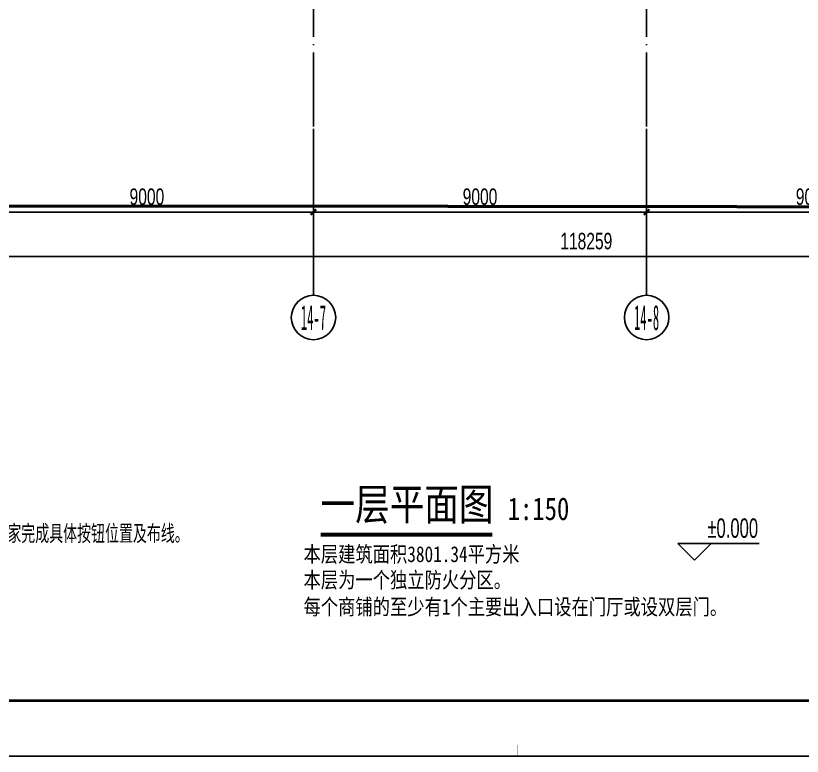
# Model space of a CAD drawing. Extents: x -233336 to 840473, y -28113 to 330904.
# Drawn here: x 42356 to 63606, y -25504 to -5489 of the extents above; entities that cross this region are included whole.
import ezdxf
from ezdxf.enums import TextEntityAlignment as Align
from ezdxf.xclip import XClip

# ---------------------------------------------------------------- set-up
doc = ezdxf.new("R2010")
doc.units = 0
doc.header["$LTSCALE"] = 1000
doc.header["$XCLIPFRAME"] = 2
doc.linetypes.add('104-14# 核心筒$0$DOTE', pattern=[2.42, 2, -0.2, 0.02, -0.2])
doc.layers.get('0').update_dxf_attribs({"linetype": 'CONTINUOUS'})
doc.layers.get('Defpoints').update_dxf_attribs({"linetype": 'CONTINUOUS'})
for name, color, linetype in [('104-14# 核心筒$0$01-标注_轴线坐标', 8, 'CONTINUOUS'), ('104-14# 核心筒$0$A_AXIS-轴线', 8, '104-14# 核心筒$0$DOTE'), ('104-14# 核心筒$0$AXIS_TEXT', 7, 'CONTINUOUS'), ('AXIS_TEXT', 7, 'CONTINUOUS'), ('TEL_TEXT', 7, 'CONTINUOUS'), ('X-104 14#平面$0$01-标注_标高', 8, 'CONTINUOUS'), ('X-104 14#平面$0$02-TEXT_标注', 9, 'CONTINUOUS'), ('X-104 14#平面$0$DIM_SYMB', 3, 'CONTINUOUS')]:
    doc.layers.add(name, color=color, linetype=linetype)
doc.layers.add('X-104 14#平面$0$road', color=8, linetype='CONTINUOUS', lineweight=50)
doc.styles.add('104-14# 核心筒$0$_TCH_AXIS', font='STXIHEI.TTF', dxfattribs={"width": 0.8})
doc.styles.add('104-14# 核心筒$0$_TCH_DIM_T3', font='ros.shx', dxfattribs={"width": 0.705882, "bigfont": 'jd.shx'})
doc.styles.add('_TEL_DIM', font='ROMANS2', dxfattribs={"width": 0.8, "height": 3.5, "bigfont": 'HZDF2'})
doc.styles.add('COMPLEX', font='COMPLEX')
doc.styles.add('X-104 14#平面$0$_TCH_DIM', font='ros.shx', dxfattribs={"width": 0.8, "bigfont": 'jd.shx'})
doc.styles.add('X-104 14#平面$0$Standard', font='STXIHEI.TTF', dxfattribs={"width": 0.8})
doc.dimstyles.new('104-14# 核心筒$0$_TCH_ARCH&&150', dxfattribs={"dimtxt": 446.25, "dimasz": 150, "dimexe": 375, "dimexo": 450, "dimgap": 189.375, "dimtad": 1, "dimdec": 0, "dimzin": 0, "dimdsep": 46, "dimtxsty": '104-14# 核心筒$0$_TCH_DIM_T3', "dimblk": '104-14# 核心筒$0$_ArchTick', "dimcen": 0.09, "dimclrt": 7, "dimazin": 2, "dimtfac": 1, "dimtdec": 0, "dimtix": 1, "dimtmove": 2, "dimatfit": 3, "dimfxl": 0, "dimtolj": 1, "dimtzin": 0, "dimarcsym": 0})

# ---------------------------------------------------------------- blocks, each defined once
blk = doc.blocks.new('图框-A1+1-2')
for points, const_width in [([(0, 0), (1261, 0), (1261, 594), (0, 594)], 0.05), ([(1186, 584), (25, 584), (25, 10), (1186, 10)], 0.5)]:
    blk.add_lwpolyline(points, close=True, dxfattribs=dict(const_width=const_width))
at = {"const_width": 0.05}
blk.add_lwpolyline([(630.5, 0), (630.5, 2)], dxfattribs=at)
blk = doc.blocks.new('104-14# 核心筒$0$_ArchTick')
at = {"color": 0, "linetype": 'ByBlock', "const_width": 0.4}
blk.add_lwpolyline([(-0.5, -0.5), (0.5, 0.5)], dxfattribs=at)
blk = doc.blocks.new('*D245')
at = {"layer": '104-14# 核心筒$0$01-标注_轴线坐标', "color": 0, "lineweight": -2}
for p, q in [((-1359, -8995), (-1359, -12370)), ((116900, -8995), (116900, -12370)), ((-1359, -11995), (116900, -11995))]:
    blk.add_line(p, q, dxfattribs=at)
at = {"layer": 'Defpoints', "color": 0}
for p in [(-1359, -8545), (116900, -8545), (116900, -11995)]:
    blk.add_point(p, dxfattribs=at)
at = {"layer": '104-14# 核心筒$0$01-标注_轴线坐标', "color": 0, "lineweight": -2, "xscale": 150, "yscale": 150, "zscale": 150, "rotation": 180}
blk.add_blockref('104-14# 核心筒$0$_ArchTick', (-1359, -11995), dxfattribs=at)
at = {"layer": '104-14# 核心筒$0$01-标注_轴线坐标', "color": 0, "lineweight": -2, "xscale": 150, "yscale": 150, "zscale": 150}
blk.add_blockref('104-14# 核心筒$0$_ArchTick', (116900, -11995), dxfattribs=at)
at = {"layer": '104-14# 核心筒$0$01-标注_轴线坐标', "color": 7, "insert": (57771, -11583), "char_height": 446.2, "attachment_point": 5, "style": '104-14# 核心筒$0$_TCH_DIM_T3'}
blk.add_mtext('\\A1;118259', dxfattribs=at)
blk = doc.blocks.new('*D252')
at = {"layer": '104-14# 核心筒$0$01-标注_轴线坐标', "color": 0, "lineweight": -2}
for p, q in [((41400, -8995), (41400, -11170)), ((50400, -8995), (50400, -11170)), ((41400, -10795), (50400, -10795))]:
    blk.add_line(p, q, dxfattribs=at)
at = {"layer": 'Defpoints', "color": 0}
for p in [(41400, -8545), (50400, -8545), (50400, -10795)]:
    blk.add_point(p, dxfattribs=at)
at = {"layer": '104-14# 核心筒$0$01-标注_轴线坐标', "color": 0, "lineweight": -2, "xscale": 150, "yscale": 150, "zscale": 150, "rotation": 180}
blk.add_blockref('104-14# 核心筒$0$_ArchTick', (41400, -10795), dxfattribs=at)
at = {"layer": '104-14# 核心筒$0$01-标注_轴线坐标', "color": 0, "lineweight": -2, "xscale": 150, "yscale": 150, "zscale": 150}
blk.add_blockref('104-14# 核心筒$0$_ArchTick', (50400, -10795), dxfattribs=at)
at = {"layer": '104-14# 核心筒$0$01-标注_轴线坐标', "color": 7, "insert": (45900, -10383), "char_height": 446.2, "attachment_point": 5, "style": '104-14# 核心筒$0$_TCH_DIM_T3'}
blk.add_mtext('\\A1;9000', dxfattribs=at)
blk = doc.blocks.new('*D253')
at = {"layer": '104-14# 核心筒$0$01-标注_轴线坐标', "color": 0, "lineweight": -2}
for p, q in [((50400, -8995), (50400, -11170)), ((59400, -8995), (59400, -11170)), ((50400, -10795), (59400, -10795))]:
    blk.add_line(p, q, dxfattribs=at)
at = {"layer": 'Defpoints', "color": 0}
for p in [(50400, -8545), (59400, -8545), (59400, -10795)]:
    blk.add_point(p, dxfattribs=at)
at = {"layer": '104-14# 核心筒$0$01-标注_轴线坐标', "color": 0, "lineweight": -2, "xscale": 150, "yscale": 150, "zscale": 150, "rotation": 180}
blk.add_blockref('104-14# 核心筒$0$_ArchTick', (50400, -10795), dxfattribs=at)
at = {"layer": '104-14# 核心筒$0$01-标注_轴线坐标', "color": 0, "lineweight": -2, "xscale": 150, "yscale": 150, "zscale": 150}
blk.add_blockref('104-14# 核心筒$0$_ArchTick', (59400, -10795), dxfattribs=at)
at = {"layer": '104-14# 核心筒$0$01-标注_轴线坐标', "color": 7, "insert": (54900, -10383), "char_height": 446.2, "attachment_point": 5, "style": '104-14# 核心筒$0$_TCH_DIM_T3'}
blk.add_mtext('\\A1;9000', dxfattribs=at)
blk = doc.blocks.new('*D254')
at = {"layer": '104-14# 核心筒$0$01-标注_轴线坐标', "color": 0, "lineweight": -2}
for p, q in [((59400, -8995), (59400, -11170)), ((68400, -8995), (68400, -11170)), ((59400, -10795), (68400, -10795))]:
    blk.add_line(p, q, dxfattribs=at)
at = {"layer": 'Defpoints', "color": 0}
for p in [(59400, -8545), (68400, -8545), (68400, -10795)]:
    blk.add_point(p, dxfattribs=at)
at = {"layer": '104-14# 核心筒$0$01-标注_轴线坐标', "color": 0, "lineweight": -2, "xscale": 150, "yscale": 150, "zscale": 150, "rotation": 180}
blk.add_blockref('104-14# 核心筒$0$_ArchTick', (59400, -10795), dxfattribs=at)
at = {"layer": '104-14# 核心筒$0$01-标注_轴线坐标', "color": 0, "lineweight": -2, "xscale": 150, "yscale": 150, "zscale": 150}
blk.add_blockref('104-14# 核心筒$0$_ArchTick', (68400, -10795), dxfattribs=at)
at = {"layer": '104-14# 核心筒$0$01-标注_轴线坐标', "color": 7, "insert": (63900, -10383), "char_height": 446.2, "attachment_point": 5, "style": '104-14# 核心筒$0$_TCH_DIM_T3'}
blk.add_mtext('\\A1;9000', dxfattribs=at)
blk = doc.blocks.new('_AXISO')
blk.add_circle((0, 0), 0.5)
at = {"layer": 'AXIS_TEXT', "style": 'COMPLEX', "width": 1.041667}
blk.add_attdef('A', text='', height=0.56, dxfattribs=at).set_placement((-0.25, -0.28), (0.25, -0.28), align=Align.FIT)
blk = doc.blocks.new('104-14# 核心筒')
at = {"layer": '104-14# 核心筒$0$01-标注_轴线坐标'}
for p, q in [((50400, -8545.1), (50400, -13045.1)), ((59400, -8545.1), (59400, -13045.1))]:
    blk.add_line(p, q, dxfattribs=at)
at = {"layer": '104-14# 核心筒$0$A_AXIS-轴线'}
for p, q in [((50400, 54018.4), (50400, -8545.1)), ((59400, 54018.4), (59400, -8545.1))]:
    blk.add_line(p, q, dxfattribs=at)
at = {"layer": '104-14# 核心筒$0$01-标注_轴线坐标'}
ref = blk.add_blockref('_AXISO', (50400, -13645.1), dxfattribs=dict(at, xscale=1200, yscale=1200, zscale=1200))
ref.add_attrib('A', '14-7', dxfattribs={"layer": '104-14# 核心筒$0$AXIS_TEXT', "height": 678.82, "style": '104-14# 核心筒$0$_TCH_AXIS', "width": 0.46828}).set_placement((50060.6, -13984.5), (50739.4, -13984.5), align=Align.FIT)
ref = blk.add_blockref('_AXISO', (59400, -13645.1), dxfattribs=dict(at, xscale=1200, yscale=1200, zscale=1200))
ref.add_attrib('A', '14-8', dxfattribs={"layer": '104-14# 核心筒$0$AXIS_TEXT', "height": 678.82, "style": '104-14# 核心筒$0$_TCH_AXIS', "width": 0.46828}).set_placement((59060.6, -13984.5), (59739.4, -13984.5), align=Align.FIT)
for p1, p2, distance, text, picture, middle in [((-1359, -8545.1), (116900.2, -8545.1), -3450, '118259', '*D245', (57770.6, -11582.6)), ((41400, -8545.1), (50400, -8545.1), -2250, '9000', '*D252', (45900, -10382.6)), ((50400, -8545.1), (59400, -8545.1), -2250, '9000', '*D253', (54900, -10382.6)), ((59400, -8545.1), (68400, -8545.1), -2250, '9000', '*D254', (63900, -10382.6))]:
    dim = blk.add_aligned_dim(p1=p1, p2=p2, distance=distance, text=text, dimstyle='104-14# 核心筒$0$_TCH_ARCH&&150', dxfattribs=at)
    dim.commit()
    dim.dimension.update_dxf_attribs({"geometry": picture, "text_midpoint": middle})
blk = doc.blocks.new('X-104 14#平面')
blk.add_lwpolyline([(-38664.4, 63600), (150485.6, 63600), (150485.6, -25500), (-38664.4, -25500)], close=True)
at = {"layer": 'X-104 14#平面$0$01-标注_标高'}
for p, q in [((60695, -20207.5), (60245, -19757.5)), ((60245, -19757.5), (62443, -19757.5)), ((60695, -20207.5), (61145, -19757.5))]:
    blk.add_line(p, q, dxfattribs=at)
at = {"layer": 'X-104 14#平面$0$DIM_SYMB', "const_width": 105}
blk.add_lwpolyline([(50592.5, -19516.6), (55228.1, -19516.6)], dxfattribs=at)
at = {"layer": 'X-104 14#平面$0$road', "flags": 128}
for points in [[(46213.8, -10634.9), (-23096.4, -10782.7)], [(116535.3, -10713.9), (46213.8, -10634.9)]]:
    blk.add_lwpolyline(points, dxfattribs=at)
ref = blk.add_blockref('104-14# 核心筒', (0, 0))
XClip(ref).set_block_clipping_path([(-38664.3623821461, -25500), (139216.5485069363, 330900)])
at = {"xscale": 150, "yscale": 150, "zscale": 150}
blk.add_blockref('图框-A1+1-2', (-38664.4, -25500), dxfattribs=at)
at = {"layer": 'X-104 14#平面$0$01-标注_标高', "color": 7, "style": 'X-104 14#平面$0$_TCH_DIM', "width": 0.64}
blk.add_text('%%P0.000', height=525, dxfattribs=at).set_placement((61042, -19600))
at = {"layer": 'X-104 14#平面$0$02-TEXT_标注', "style": 'X-104 14#平面$0$Standard', "width": 0.8}
for s, p in [('本层建筑面积3801.34平方米', (50131.5, -20255.5)), ('本层为一个独立防火分区。', (50131.5, -20950.4)), ('每个商铺的至少有1个主要出入口设在门厅或设双层门。', (50131.5, -21678.4))]:
    blk.add_text(s, height=428.139, dxfattribs=at).set_placement(p)
at = {"layer": 'X-104 14#平面$0$DIM_SYMB', "color": 7, "style": 'X-104 14#平面$0$Standard', "width": 0.8}
for s, height, p in [('一层平面图', 856.28, (50592.5, -19119.7)), ('1:150', 611.63, (55648.1, -19119.7))]:
    blk.add_text(s, height=height, dxfattribs=at).set_placement(p)

msp = doc.modelspace()

# ---------------------------------------------------------------- block references
msp.add_blockref('X-104 14#平面', (0, 0))

# ---------------------------------------------------------------- texts
at = {"layer": 'TEL_TEXT', "style": '_TEL_DIM', "width": 0.8}
msp.add_text('3 弱电井电源插座由弱电厂家深化时提供(本次仅预留检修插座) 4 事故风机按钮应设置在箱面板及排风场所内外；各商铺屋顶排风机及事故风机按钮控制线由桥架引至各商铺入户配电箱处，待厨房位置定后，由厂家完成具体按钮位置及布线。', height=496.063, dxfattribs=at).set_placement((6225.9, -19743))

doc.saveas('drawing.dxf')
